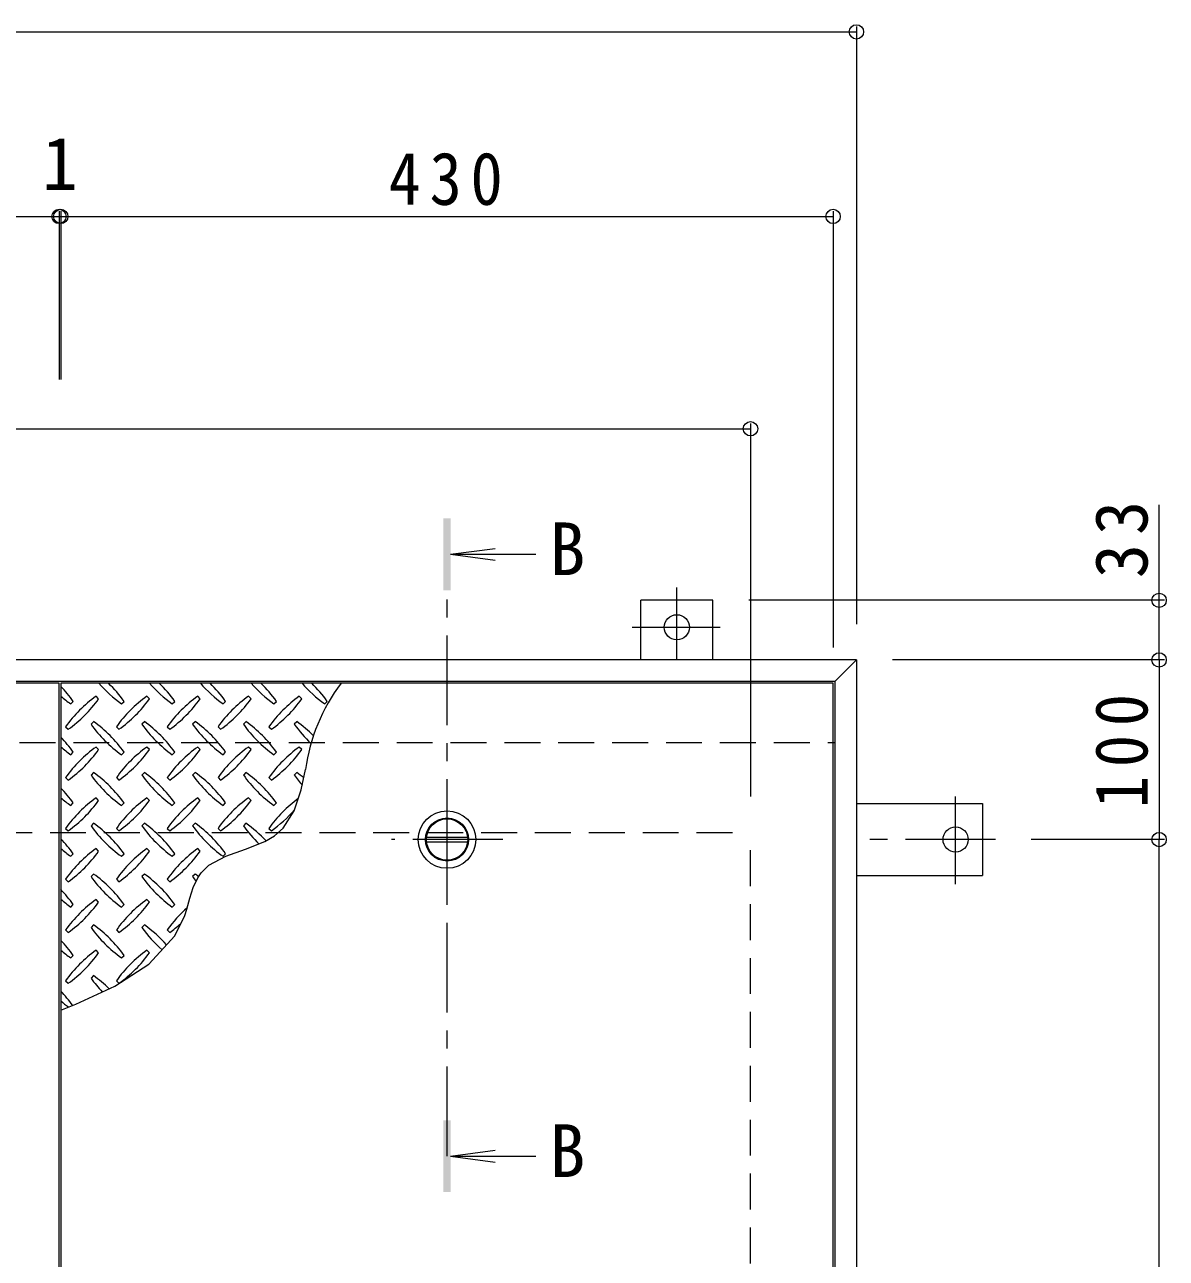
# Model space of a CAD drawing. Units: millimetres at full size, sheet at 1:10. Extents: x -2423 to 2730, y -1962 to 1888.
# Drawn here: x -684 to -49, y 1153 to 1840 of the extents above; entities that cross this region are included whole.
import ezdxf
from ezdxf.enums import TextEntityAlignment as Align

# ---------------------------------------------------------------- set-up
doc = ezdxf.new("R2010")
doc.units = ezdxf.units.MM
doc.header["$LTSCALE"] = 10
doc.header["$PDMODE"] = 32
doc.header["$PDSIZE"] = 8
doc.linetypes.add('CHAIN1', pattern=[8, 5, -1, 1, -1])
doc.linetypes.add('DASHED2', pattern=[3, 2, -1])
for name, color, linetype, lineweight in [('0-1_躯体', 3, 'Continuous', 9), ('0-2_仕上', 3, 'Continuous', 9), ('0-3_建具', 4, 'Continuous', 9), ('0-5_寸法', 4, 'Continuous', 9), ('0-9', 134, 'Continuous', 5), ('0-C', 2, 'Continuous', 9), ('0-E', 3, 'CHAIN1', 9), ('0-F', 7, 'Continuous', 9)]:
    doc.layers.add(name, color=color, linetype=linetype, lineweight=lineweight)
doc.styles.add('ＭＳ ゴシック', font='')
doc.styles.get('ＭＳ ゴシック').set_extended_font_data('MS Gothic')

msp = doc.modelspace()

# ---------------------------------------------------------------- linework, layer by layer
at = {"layer": '0-1_躯体'}
for p, q in [((-301.31, 1519.69), (-341.31, 1519.69)), ((-341.31, 1486.49), (-341.31, 1519.69)), ((-301.31, 1486.49), (-301.31, 1519.69)), ((-221.31, 1406.49), (-151.11, 1406.49)), ((-151.11, 1406.49), (-151.11, 1366.49)), ((-221.31, 1366.49), (-151.11, 1366.49))]:
    msp.add_line(p, q, dxfattribs=at)
at = {"layer": '0-1_躯体', "color": 2, "linetype": 'DASHED2'}
for p, q in [((-1527.31, 1440.49), (-233.31, 1440.49)), ((-1480.31, 1390.49), (-280.31, 1390.49)), ((-280.31, 790.49), (-280.31, 1390.49))]:
    msp.add_line(p, q, dxfattribs=at)
at = {"layer": '0-1_躯体', "color": 2, "linetype": 'CHAIN1'}
for p, q in [((-449.26, 1355.49), (-449.26, 1417.49)), ((-418.26, 1386.49), (-480.26, 1386.49))]:
    msp.add_line(p, q, dxfattribs=at)
at = {"layer": '0-2_仕上'}
msp.add_line((-664.31, 1473.49), (-664.31, 707.49), dxfattribs=at)
for points in [[(-665.31, 707.49), (-665.31, 1473.49), (-1095.31, 1473.49)], [(-234.31, 707.49), (-234.31, 1473.49), (-664.31, 1473.49)]]:
    msp.add_lwpolyline(points, dxfattribs=at)
at = {"layer": '0-3_建具'}
for p, q in [((-221.31, 1486.49), (-1539.31, 1486.49)), ((-233.31, 1474.49), (-221.31, 1486.49)), ((-221.31, 1486.49), (-221.31, 694.49)), ((-233.31, 1474.49), (-1527.31, 1474.49)), ((-233.31, 1474.49), (-233.31, 706.49))]:
    msp.add_line(p, q, dxfattribs=at)
at = {"layer": '0-5_寸法', "color": 7}
msp.add_line((-52.78, 1519.69), (-52.78, 1572.85), dxfattribs=at)
at = {"layer": '0-5_寸法'}
for p, q in [((-447.26, 1545.31), (-422.47, 1548.57)), ((-447.26, 1545.31), (-422.47, 1542.05)), ((-447.26, 1545.31), (-399.79, 1545.31)), ((-447.26, 1210.18), (-422.47, 1213.45)), ((-447.26, 1210.18), (-422.47, 1206.92)), ((-447.26, 1210.18), (-399.79, 1210.18))]:
    msp.add_line(p, q, dxfattribs=at)
at = {"layer": '0-5_寸法', "linetype": 'CHAIN1'}
msp.add_line((-449.26, 1210.18), (-449.26, 1525.31), dxfattribs=at)
at = {"layer": '0-5_寸法'}
for points in [[(-447.26, 1565.31), (-451.26, 1565.31), (-447.26, 1525.31), (-451.26, 1525.31)], [(-447.26, 1190.18), (-451.26, 1190.18), (-447.26, 1230.18), (-451.26, 1230.18)]]:
    msp.add_solid(points, dxfattribs=at)
at = {"layer": '0-9'}
for p, q in [((-658.81, 1462.02), (-657.39, 1463.43)), ((-643.25, 1464.85), (-644.66, 1466.26)), ((-630.52, 1462.02), (-629.11, 1463.43)), ((-614.97, 1464.85), (-616.38, 1466.26)), ((-602.24, 1462.02), (-600.82, 1463.43)), ((-586.68, 1464.85), (-588.1, 1466.26)), ((-573.95, 1462.02), (-572.54, 1463.43)), ((-558.4, 1464.85), (-559.81, 1466.26)), ((-545.67, 1462.02), (-544.26, 1463.43)), ((-530.11, 1464.85), (-531.53, 1466.26)), ((-517.39, 1462.02), (-515.97, 1463.43)), ((-646.08, 1452.12), (-647.49, 1450.71)), ((-617.79, 1452.12), (-619.21, 1450.71)), ((-589.51, 1452.12), (-590.92, 1450.71)), ((-561.23, 1452.12), (-562.64, 1450.71)), ((-532.94, 1452.12), (-534.36, 1450.71)), ((-661.64, 1449.29), (-660.22, 1447.88)), ((-633.35, 1449.29), (-631.94, 1447.88)), ((-605.07, 1449.29), (-603.65, 1447.88)), ((-576.78, 1449.29), (-575.37, 1447.88)), ((-548.5, 1449.29), (-547.08, 1447.88)), ((-643.25, 1436.56), (-644.66, 1437.98)), ((-614.97, 1436.56), (-616.38, 1437.98)), ((-586.68, 1436.56), (-588.1, 1437.98)), ((-558.4, 1436.56), (-559.81, 1437.98)), ((-530.11, 1436.56), (-531.53, 1437.98)), ((-658.81, 1433.74), (-657.39, 1435.15)), ((-630.52, 1433.74), (-629.11, 1435.15)), ((-602.24, 1433.74), (-600.82, 1435.15)), ((-573.95, 1433.74), (-572.54, 1435.15)), ((-545.67, 1433.74), (-544.26, 1435.15)), ((-646.08, 1423.84), (-647.49, 1422.42)), ((-617.79, 1423.84), (-619.21, 1422.42)), ((-589.51, 1423.84), (-590.92, 1422.42)), ((-561.23, 1423.84), (-562.64, 1422.42)), ((-532.94, 1423.84), (-534.36, 1422.42)), ((-661.64, 1421.01), (-660.22, 1419.59)), ((-633.35, 1421.01), (-631.94, 1419.59)), ((-605.07, 1421.01), (-603.65, 1419.59)), ((-576.78, 1421.01), (-575.37, 1419.59)), ((-548.5, 1421.01), (-547.08, 1419.59)), ((-643.25, 1408.28), (-644.66, 1409.69)), ((-614.97, 1408.28), (-616.38, 1409.69)), ((-586.68, 1408.28), (-588.1, 1409.69)), ((-558.4, 1408.28), (-559.81, 1409.69)), ((-658.81, 1405.45), (-657.39, 1406.87)), ((-630.52, 1405.45), (-629.11, 1406.87)), ((-602.24, 1405.45), (-600.82, 1406.87)), ((-573.95, 1405.45), (-572.54, 1406.87)), ((-545.67, 1405.45), (-544.26, 1406.87)), ((-646.08, 1395.55), (-647.49, 1394.14)), ((-617.79, 1395.55), (-619.21, 1394.14)), ((-589.51, 1395.55), (-590.92, 1394.14)), ((-561.23, 1395.55), (-562.64, 1394.14)), ((-661.64, 1392.72), (-660.22, 1391.31)), ((-633.35, 1392.72), (-631.94, 1391.31)), ((-605.07, 1392.72), (-603.65, 1391.31)), ((-576.78, 1392.72), (-575.37, 1391.31)), ((-548.5, 1392.72), (-547.08, 1391.31)), ((-643.25, 1380), (-644.66, 1381.41)), ((-614.97, 1380), (-616.38, 1381.41)), ((-586.68, 1380), (-588.1, 1381.41)), ((-658.81, 1377.17), (-657.39, 1378.58)), ((-630.52, 1377.17), (-629.11, 1378.58)), ((-602.24, 1377.17), (-600.82, 1378.58)), ((-573.95, 1377.17), (-572.54, 1378.58)), ((-646.08, 1367.27), (-647.49, 1365.85)), ((-617.79, 1367.27), (-619.21, 1365.85)), ((-589.51, 1367.27), (-590.92, 1365.85)), ((-661.64, 1364.44), (-660.22, 1363.03)), ((-633.35, 1364.44), (-631.94, 1363.03)), ((-605.07, 1364.44), (-603.65, 1363.03)), ((-658.81, 1348.88), (-657.39, 1350.3)), ((-643.25, 1351.71), (-644.66, 1353.13)), ((-630.52, 1348.88), (-629.11, 1350.3)), ((-614.97, 1351.71), (-616.38, 1353.13)), ((-602.24, 1348.88), (-600.82, 1350.3)), ((-661.64, 1336.16), (-660.22, 1334.74)), ((-646.08, 1338.98), (-647.49, 1337.57)), ((-633.35, 1336.16), (-631.94, 1334.74)), ((-617.79, 1338.98), (-619.21, 1337.57)), ((-605.07, 1336.16), (-603.65, 1334.74)), ((-658.81, 1320.6), (-657.39, 1322.01)), ((-643.25, 1323.43), (-644.66, 1324.84)), ((-630.52, 1320.6), (-629.11, 1322.01)), ((-614.97, 1323.43), (-616.38, 1324.84)), ((-661.64, 1307.87), (-660.22, 1306.46)), ((-646.08, 1310.7), (-647.49, 1309.29)), ((-633.35, 1307.87), (-631.94, 1306.46))]:
    msp.add_line(p, q, dxfattribs=at)
msp.add_lwpolyline([(-664.31, 1291.58), (-656.03, 1294.91), (-634.28, 1304.86), (-615.32, 1317.03), (-600.91, 1332.8), (-595.34, 1344.16), (-594.2, 1347.64), (-592.43, 1353.78), (-590.54, 1359.78), (-588.09, 1365.25), (-586.24, 1368.03), (-581.96, 1372.14), (-572.37, 1377.25), (-561.4, 1381.14), (-550.72, 1385.33), (-545.32, 1388.49), (-540.48, 1392.87), (-534.39, 1402.49), (-530.45, 1414.08), (-528.1, 1425.51)], dxfattribs=at)
for centre, radius, start, end in [((-716.44, 1421.36), 72.5, 35.47272, 44.0249), ((-588.45, 1521.06), 72.5, 221.00789, 234.5273), ((-688.15, 1421.36), 72.5, 35.47272, 45.97511), ((-560.17, 1521.06), 72.5, 221.00789, 234.5273), ((-659.87, 1421.36), 72.5, 35.47272, 45.97511), ((-531.88, 1521.06), 72.5, 221.00789, 234.5273), ((-631.58, 1421.36), 72.5, 35.47272, 45.97511), ((-503.6, 1521.06), 72.5, 221.00789, 234.5273), ((-603.3, 1421.36), 72.5, 35.47272, 45.97511), ((-475.31, 1521.06), 72.5, 221.00789, 234.5273), ((-426.9, 1411.74), 102.13, 142.79805, 172.25462), ((-575.01, 1421.36), 72.5, 35.47272, 45.97511), ((-616.73, 1521.06), 72.5, 228.99213, 234.5273), ((-602.59, 1407.22), 72.5, 125.47272, 144.5273), ((-702.29, 1506.92), 72.5, 305.47256, 324.5273), ((-574.31, 1407.22), 72.5, 125.47272, 144.5273), ((-674.01, 1506.92), 72.5, 305.47256, 324.5273), ((-546.02, 1407.22), 72.5, 125.47272, 144.5273), ((-645.73, 1506.92), 72.5, 305.47256, 324.5273), ((-517.74, 1407.22), 72.5, 125.47272, 144.5273), ((-617.44, 1506.92), 72.5, 305.47256, 324.5273), ((-489.45, 1407.22), 72.5, 125.47272, 144.5273), ((-589.16, 1506.92), 72.5, 305.47256, 324.5273), ((-588.45, 1492.78), 72.5, 215.47258, 234.5273), ((-688.15, 1393.08), 72.5, 35.47272, 54.5273), ((-560.17, 1492.78), 72.5, 215.47258, 234.5273), ((-659.87, 1393.08), 72.5, 35.47272, 54.5273), ((-531.88, 1492.78), 72.5, 215.47258, 234.5273), ((-631.58, 1393.08), 72.5, 35.47272, 54.5273), ((-503.6, 1492.78), 72.5, 215.47258, 234.5273), ((-603.3, 1393.08), 72.5, 35.47272, 54.5273), ((-475.31, 1492.78), 72.5, 215.47258, 226.69856), ((-575.01, 1393.08), 72.5, 44.94598, 54.5273), ((-716.44, 1393.08), 72.5, 35.47272, 44.0249), ((-616.73, 1492.78), 72.5, 228.99213, 234.5273), ((-602.59, 1378.94), 72.5, 125.47272, 144.5273), ((-702.29, 1478.64), 72.5, 305.47256, 324.5273), ((-574.31, 1378.94), 72.5, 125.47272, 144.5273), ((-674.01, 1478.64), 72.5, 305.47256, 324.5273), ((-546.02, 1378.94), 72.5, 125.47272, 144.5273), ((-645.73, 1478.64), 72.5, 305.47256, 324.5273), ((-517.74, 1378.94), 72.5, 125.47272, 144.5273), ((-617.44, 1478.64), 72.5, 305.47256, 324.5273), ((-489.45, 1378.94), 72.5, 125.47272, 144.5273), ((-589.16, 1478.64), 72.5, 305.47256, 324.5273), ((-588.45, 1464.5), 72.5, 215.47258, 234.5273), ((-688.15, 1364.79), 72.5, 35.47272, 54.5273), ((-560.17, 1464.5), 72.5, 215.47258, 234.5273), ((-659.87, 1364.79), 72.5, 35.47272, 54.5273), ((-531.88, 1464.5), 72.5, 215.47258, 234.5273), ((-631.58, 1364.79), 72.5, 35.47272, 54.5273), ((-503.6, 1464.5), 72.5, 215.47258, 234.5273), ((-603.3, 1364.79), 72.5, 35.47272, 54.5273), ((-475.31, 1464.5), 72.5, 215.47258, 221.1628), ((-575.01, 1364.79), 72.5, 50.65677, 54.5273), ((-716.44, 1364.79), 72.5, 35.47272, 44.0249), ((-616.73, 1464.5), 72.5, 228.99213, 234.5273), ((-602.59, 1350.65), 72.5, 125.47272, 144.5273), ((-702.29, 1450.35), 72.5, 305.47256, 324.5273), ((-574.31, 1350.65), 72.5, 125.47272, 144.5273), ((-674.01, 1450.35), 72.5, 305.47256, 324.52728), ((-546.02, 1350.65), 72.5, 125.47272, 144.5273), ((-645.73, 1450.35), 72.5, 305.47256, 324.52728), ((-517.74, 1350.65), 72.5, 125.47272, 144.5273), ((-617.44, 1450.35), 72.5, 305.47256, 324.52728), ((-489.45, 1350.65), 72.5, 126.00705, 144.5273), ((-589.16, 1450.35), 72.5, 305.47256, 319.2924), ((-688.15, 1336.51), 72.5, 35.47272, 54.5273), ((-659.87, 1336.51), 72.5, 35.47272, 54.5273), ((-631.58, 1336.51), 72.5, 35.47272, 54.5273), ((-603.3, 1336.51), 72.5, 42.74814, 54.5273), ((-588.45, 1436.21), 72.5, 215.47258, 234.5273), ((-560.17, 1436.21), 72.5, 215.47258, 234.5273), ((-531.88, 1436.21), 72.5, 215.47258, 234.5273), ((-503.6, 1436.21), 72.5, 215.47258, 225.99713), ((-716.44, 1336.51), 72.5, 35.47272, 44.0249), ((-616.73, 1436.21), 72.5, 228.99213, 234.5273), ((-602.59, 1322.37), 72.5, 125.47272, 144.5273), ((-574.31, 1322.37), 72.5, 125.47272, 144.5273), ((-546.02, 1322.37), 72.5, 125.47272, 144.5273), ((-702.29, 1422.07), 72.5, 305.47256, 324.5273), ((-674.01, 1422.07), 72.5, 305.47256, 324.5273), ((-645.73, 1422.07), 72.5, 305.47256, 324.5273), ((-688.15, 1308.23), 72.5, 35.47272, 54.5273), ((-659.87, 1308.23), 72.5, 35.47272, 54.5273), ((-631.58, 1308.23), 72.5, 52.70831, 54.5273), ((-588.45, 1407.93), 72.5, 215.47258, 234.5273), ((-560.17, 1407.93), 72.5, 215.47258, 234.5273), ((-531.88, 1407.93), 72.5, 215.47258, 218.03572), ((-716.44, 1308.23), 72.5, 35.47272, 44.0249), ((-616.73, 1407.93), 72.5, 228.99213, 234.5273), ((-602.59, 1294.08), 72.5, 125.47272, 144.5273), ((-702.29, 1393.78), 72.5, 305.47256, 324.5273), ((-574.31, 1294.08), 72.5, 125.47272, 144.5273), ((-674.01, 1393.78), 72.5, 305.47256, 324.5273), ((-546.02, 1294.08), 72.5, 131.38763, 144.5273), ((-645.73, 1393.78), 72.5, 305.47256, 311.59831), ((-588.45, 1379.64), 72.5, 215.47258, 234.5273), ((-688.15, 1279.94), 72.5, 35.47272, 54.5273), ((-560.17, 1379.64), 72.5, 215.47258, 228.77962), ((-659.87, 1279.94), 72.5, 41.35275, 54.5273), ((-716.44, 1279.94), 72.5, 35.47272, 44.0249), ((-616.73, 1379.64), 72.5, 228.99213, 234.5273), ((-602.59, 1265.8), 72.5, 125.47272, 144.5273), ((-702.29, 1365.5), 72.5, 305.47256, 324.5273), ((-574.31, 1265.8), 72.5, 125.47272, 144.5273), ((-674.01, 1365.5), 72.5, 305.47256, 324.5273), ((-588.45, 1351.36), 72.5, 215.47258, 223.25978), ((-688.15, 1251.66), 72.5, 45.57452, 54.5273), ((-716.44, 1251.66), 72.5, 35.94795, 44.0249), ((-616.73, 1351.36), 72.5, 228.99213, 233.25279)]:
    msp.add_arc(centre, radius, start, end, dxfattribs=at)
at = {"layer": '0-C', "color": 4}
for p, q in [((-460.69, 1387.74), (-437.82, 1387.74)), ((-460.69, 1385.24), (-437.82, 1385.24))]:
    msp.add_line(p, q, dxfattribs=at)
at = {"layer": '0-C'}
for radius in [16, 12, 11.75]:
    msp.add_circle((-449.26, 1386.49), radius, dxfattribs=at)
at = {"layer": '0-C', "color": 4}
msp.add_circle((-449.26, 1386.49), 11.5, dxfattribs=at)
at = {"layer": '0-E'}
for p, q in [((-321.31, 1486.49), (-321.31, 1526.85)), ((-346.15, 1504.69), (-297.26, 1504.69)), ((-166.11, 1361.65), (-166.11, 1410.54)), ((-143.95, 1386.49), (-221.31, 1386.49))]:
    msp.add_line(p, q, dxfattribs=at)
at = {"layer": '0-E', "linetype": 'Continuous'}
for centre in [(-321.31, 1504.69), (-166.11, 1386.49)]:
    msp.add_circle(centre, 7, dxfattribs=at)
at = {"layer": '0-F'}
for p, q in [((-1539.31, 1836.2), (-221.31, 1836.2)), ((-221.31, 1839.2), (-221.31, 1506.49)), ((-1095.31, 1733.41), (-665.31, 1733.41)), ((-665.31, 1736.41), (-665.31, 1642.55)), ((-665.31, 1733.41), (-664.31, 1733.41)), ((-664.31, 1736.41), (-664.31, 1642.55)), ((-664.31, 1733.41), (-234.31, 1733.41)), ((-234.31, 1736.41), (-234.31, 1493.49)), ((-1480.31, 1615.21), (-280.31, 1615.21)), ((-280.31, 1618.21), (-280.31, 1410.49)), ((-49.78, 1519.69), (-281.31, 1519.69)), ((-52.78, 1486.49), (-52.78, 1519.69)), ((-49.78, 1486.49), (-201.31, 1486.49)), ((-52.78, 1486.49), (-52.78, 1386.49)), ((-49.78, 1386.49), (-123.95, 1386.49)), ((-52.78, 794.49), (-52.78, 1386.49))]:
    msp.add_line(p, q, dxfattribs=at)
for p in [(-221.31, 1836.2), (-665.31, 1733.41), (-664.31, 1733.41), (-234.31, 1733.41), (-280.31, 1615.21), (-52.78, 1519.69), (-52.78, 1486.49), (-52.78, 1386.49)]:
    msp.add_point(p, dxfattribs=at)

# ---------------------------------------------------------------- texts
at = {"layer": '0-5_寸法', "color": 2, "style": 'ＭＳ ゴシック'}
for p in [(-392.22, 1524.91), (-392.22, 1189.79)]:
    msp.add_text('B', height=29.33, dxfattribs=at).set_placement(p, align=Align.BOTTOM_LEFT)
at = {"layer": '0-F', "color": 2, "style": 'ＭＳ ゴシック'}
msp.add_text('1', height=29.33, dxfattribs=at).set_placement((-674.81, 1739.41), align=Align.BOTTOM_LEFT)
at = {"layer": '0-F', "color": 2, "insert": (-481.81, 1739.41), "char_height": 29.33, "attachment_point": 7, "style": 'ＭＳ ゴシック'}
msp.add_mtext('\\T1.27;\\W0.9;430', dxfattribs=at)
at = {"layer": '0-F', "color": 2, "char_height": 29.33, "attachment_point": 7, "rotation": 90, "style": 'ＭＳ ゴシック'}
for s, insert in [('\\T1.27;\\W0.95;33', (-58.78, 1532.03)), ('\\T1.27;\\W0.9;100', (-58.78, 1403.99))]:
    msp.add_mtext(s, dxfattribs=dict(at, insert=insert))

doc.saveas('drawing.dxf')
